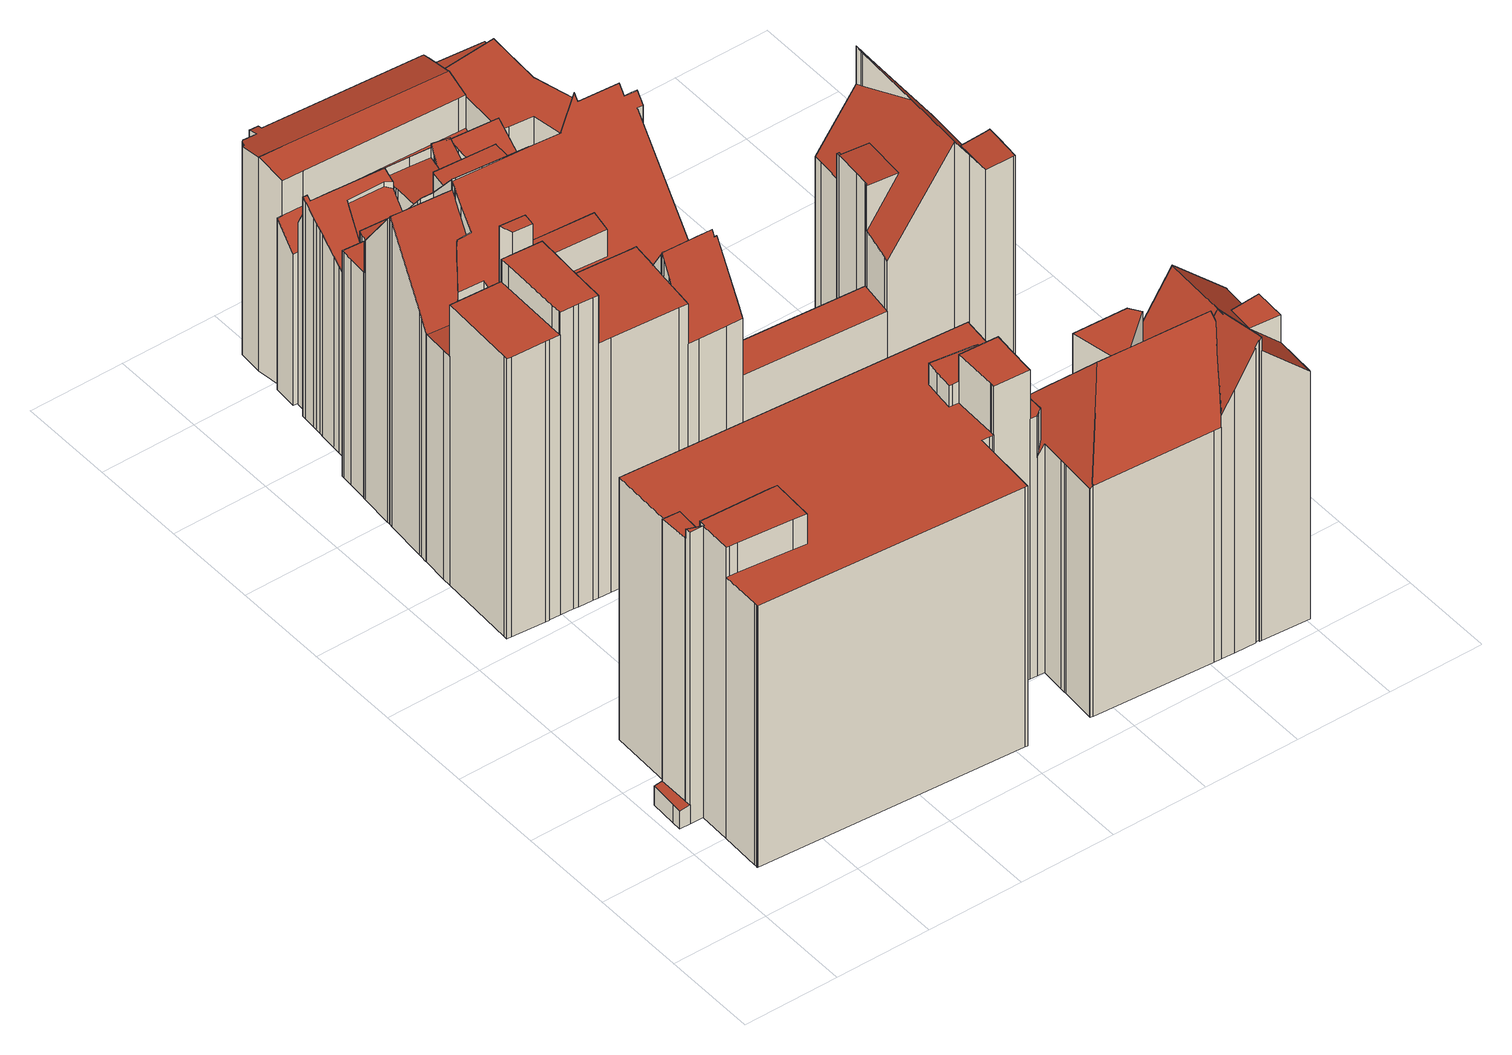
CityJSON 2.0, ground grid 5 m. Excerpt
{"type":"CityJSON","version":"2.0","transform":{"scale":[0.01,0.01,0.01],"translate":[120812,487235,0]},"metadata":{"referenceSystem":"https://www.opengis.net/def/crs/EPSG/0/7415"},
"CityObjects":{
"building1":{"type":"Building","attributes":{"dak_type":"slanted","data_area":231.53,"data_coverage":0.919,"geconstateerd":false,"gid":16989393,"h_dak_50p":16,"h_dak_70p":16.1,"h_dak_max":18.84,"h_dak_min":1.95,"h_maaiveld":0.973,"kas_warenhuis":false,"lod11_replace":false,"ondergronds_type":"above ground","oorspronkelijkbouwjaar":1005,"pw_actueel":"yes","pw_bron":"ahn3","reconstructie_methode":"tudelft3d-geoflow","reconstruction_skipped":false,"rmse_lod12":2.25,"rmse_lod13":1.85,"rmse_lod22":0.632,"rn":1,"status":"Pand in gebruik","t_run":442.05,"val3dity_codes_lod12":"[]","val3dity_codes_lod13":"[]","val3dity_codes_lod22":"[]"},"children":["building1-1"]},
"building1-1":{"type":"BuildingPart","parents":["building1"],"geometry":[{"type":"Solid","lod":"2.2","boundaries":[[[[0,1,2,3,4,5,6,7,8,9,10,11,12,13,14,15,16,17,18,19,20,21,22,23,24,25,26,27,28,29,30,31,32,33,34,35,36,37,38,39,40,41,42,43,44,45,46,47,48,49,50,51,52,53,54,55,56,57,58]],[[59,11,10,60]],[[61,21,20,62]],[[63,64,65,66]],[[66,65,8,7,67,68]],[[69,9,8,65]],[[70,71,72]],[[73,0,58,74]],[[75,4,3,76]],[[77,54,53,78]],[[74,58,57,79]],[[79,57,56,80]],[[81,82,83]],[[80,56,55,84]],[[85,86,87,88]],[[89,17,16,90]],[[78,53,52,91]],[[92,30,29,93]],[[94,26,25,95]],[[96,24,23,97]],[[95,25,24,96]],[[98,14,13,99]],[[100,101,102,103]],[[104,31,30,92,105]],[[106,42,41,107]],[[97,23,22,108]],[[105,92,109,110]],[[111,112,62,113]],[[114,47,46,115,116]],[[117,118,119,120]],[[121,122,123,124]],[[125,49,48,126]],[[127,50,49,125]],[[128,129,130,131]],[[132,133,134,135]],[[136,137,138,139]],[[140,51,50,127]],[[91,52,51,140]],[[141,142,143,144]],[[144,143,101,100]],[[145,146,147]],[[148,38,37,149]],[[150,151,129,128]],[[149,37,36,152]],[[120,119,151,150]],[[153,43,42,106]],[[154,45,44,155]],[[88,87,15,14,98]],[[156,157,158,159]],[[113,62,20,19,160,161]],[[162,163,164,165]],[[166,167,168,169]],[[160,19,18,170,171]],[[172,40,39,173]],[[173,39,38,148,174]],[[174,148,83]],[[82,81,175]],[[176,177,178,179]],[[180,181,182]],[[183,184,182]],[[161,160,185]],[[181,180,185]],[[186,187,147]],[[107,41,40,172]],[[188,189,152,190]],[[135,134,191,192]],[[60,10,9,69]],[[193,194,64,63]],[[195,196,194,193,197]],[[171,170,198,167,166]],[[170,18,17,89]],[[199,28,27,200]],[[201,103,102,202,203]],[[204,126,48,47,114,205]],[[206,207,208,209,210]],[[211,212,137,136]],[[209,208,213,214]],[[131,130,215,216,217]],[[167,198,86,85]],[[218,219,220,221]],[[214,213,212,211]],[[221,220,222,223]],[[205,114,224,225]],[[116,115,118,117]],[[133,1,0,73]],[[226,32,31,104]],[[93,29,28,199]],[[139,138,227,228]],[[229,230,142,141]],[[165,164,230,229]],[[228,227,163,162]],[[231,232,233,234,235]],[[235,234,157,156]],[[223,222,232,231]],[[236,237,126,204]],[[203,202,237,236]],[[210,209,103,201]],[[238,239,196,195]],[[197,193,240,241]],[[225,224,207,206]],[[187,186,189,188]],[[216,215,242]],[[217,216,219,218]],[[155,44,43,153]],[[200,243,244]],[[245,246,239,238]],[[99,13,12,247]],[[159,158,248,249]],[[90,16,15,87]],[[243,200,27,26,94,250]],[[250,94,251]],[[252,253,233,232]],[[169,168,253,252]],[[179,178,254,255]],[[256,257,112,111]],[[184,183,257,256]],[[108,22,21,61]],[[68,67,258,259]],[[260,5,4,75]],[[67,7,6,261]],[[261,6,5,260]],[[262,263,264,76,265]],[[265,76,3,2,266]],[[259,258,264,263]],[[266,2,1,133,132]],[[192,191,122,121]],[[267,268,269,270,271]],[[270,269,71,70]],[[146,145,268,267]],[[255,254,272]],[[272,273,274]],[[274,273,275]],[[124,123,246,245]],[[241,240,263,262]],[[115,46,45,154]],[[84,55,54,77]],[[276,35,34,277]],[[271,270,278]],[[277,34,33,279]],[[190,152,36,35,276]],[[279,33,32,226]],[[110,109,177,176]],[[249,248,247,280]],[[280,247,12,11,59]],[[88,98,99,247,248,158,157,234,233,253,168,167,85]],[[281,251,94,95,96,97,108,282,283,275,273,272,254,178,177,109,92,93,199,200,244]],[[103,209,214,211,136,139,228,162,165,229,141,144,100]],[[203,236,204,205,225,206,210,201]],[[189,186,147,146,267,271,284,285,286,287,288,289,175,81,83,148,149,152]],[[90,87,86,198,170,89]],[[251,281,244,243,250]],[[257,183,182,181,185,160,171,166,169,252,232,222,220,219,216,242,290,291,292,293,294,287,286,285,284,271,278]],[[184,256,111,113,161,185,180,182]],[[62,112,257,278,270,70,72,272,274,275,283,282,108,61]],[[68,259,263,240,193,63,66]],[[261,260,75,76,264,258,67]],[[192,121,124,245,238,195,197,241,262,265,266,132,135]],[[289,288,287,294,293,292,291,290,242,215,130,129,151,119,118,115,154,155,153,106,107,172,173,174,83,82,175]],[[110,176,179,255,272,72,71,269,268,145,147,187,188,190,276,277,279,226,104,105]],[[280,59,60,69,65,64,194,196,239,246,123,122,191,134,133,73,74,79,80,84,77,78,91,140,127,125,126,237,202,102,101,143,142,230,164,163,227,138,137,212,213,208,207,224,114,116,117,120,150,128,131,217,218,221,223,231,235,156,159,249]]]],"semantics":{"surfaces":[{"type":"GroundSurface"},{"type":"WallSurface","on_footprint_edge":true},{"type":"WallSurface","on_footprint_edge":false},{"type":"RoofSurface"}],"values":[[0,1,1,2,1,1,2,1,1,1,1,1,2,1,2,1,1,1,1,1,1,1,2,1,1,1,2,2,1,2,2,1,1,2,2,2,1,1,2,2,2,1,2,1,2,1,1,1,2,1,2,2,1,1,1,2,2,2,2,2,2,2,2,1,2,2,1,2,2,2,1,1,2,1,2,2,2,2,2,2,2,2,2,2,1,1,1,2,2,2,2,2,2,2,2,2,2,2,2,2,2,2,2,1,2,2,1,2,1,1,2,2,2,2,2,2,1,2,1,1,1,2,1,2,1,2,2,2,2,2,2,2,2,2,1,1,1,2,1,1,1,2,2,1,3,3,3,3,3,3,3,3,3,3,3,3,3,3,3,3]]}}]},
"building2":{"type":"Building","attributes":{"dak_type":"slanted","data_area":81.23,"data_coverage":0.858,"geconstateerd":false,"gid":16989520,"h_dak_50p":15.66,"h_dak_70p":16.8,"h_dak_max":18.92,"h_dak_min":3.19,"h_maaiveld":0.32,"kas_warenhuis":false,"lod11_replace":false,"ondergronds_type":"above ground","oorspronkelijkbouwjaar":1968,"pw_actueel":"yes","pw_bron":"ahn3","reconstructie_methode":"tudelft3d-geoflow","reconstruction_skipped":false,"rmse_lod12":2.31,"rmse_lod13":1.43,"rmse_lod22":0.191,"rn":1,"status":"Pand in gebruik","t_run":217.01,"val3dity_codes_lod12":"[]","val3dity_codes_lod13":"[]","val3dity_codes_lod22":"[]"},"children":["building2-1"]},
"building2-1":{"type":"BuildingPart","parents":["building2"],"geometry":[{"type":"Solid","lod":"2.2","boundaries":[[[[295,296,297,298,299,300,301,302,303,304,305,306,307,308,309,310,311,312,313,314,315,316,317,318,319,320,321,322,323,324,325,326,327,328,329,330,331,332,333,334,335,336,337,338,339,340,341]],[[342,310,309,343]],[[343,309,308,344]],[[344,308,307,345]],[[346,347,348,349,350]],[[345,307,306,351,352]],[[353,305,304,354]],[[354,304,303,355]],[[356,298,297,357]],[[358,332,331,359]],[[360,361,362,363]],[[364,312,311,365]],[[365,311,310,342]],[[366,367,368,369]],[[370,327,326,371]],[[372,330,329,373]],[[374,316,315,361,360]],[[375,328,327,370]],[[376,377,378]],[[369,368,379,380]],[[381,382,383,384]],[[385,386,314,313,387]],[[388,389,386,385]],[[387,313,312,364]],[[390,333,332,358]],[[361,315,314,386]],[[377,376,391]],[[392,340,339,393]],[[380,379,394,395]],[[395,394,337,336,396]],[[397,335,334,398]],[[396,336,335,397]],[[398,334,333,390]],[[399,341,340,392]],[[359,331,330,372]],[[373,329,328,375]],[[352,351,400,401]],[[402,403,404,405,406]],[[407,408,348,347]],[[409,410,411,412]],[[413,414,415,416]],[[417,418,419,420]],[[406,405,421,422]],[[423,424,410,409]],[[425,426,414,413]],[[427,428,426,425]],[[429,317,316,374]],[[430,431,432]],[[433,434,432]],[[435,436,437,438]],[[384,383,439]],[[422,421,382,381]],[[355,303,302,440]],[[412,411,441,442]],[[442,441,408,407]],[[443,323,322,444]],[[445,324,323,443]],[[416,415,446,447]],[[447,446,424,423]],[[351,306,305,353]],[[448,449,450,451]],[[452,453,454,455]],[[350,349,453,452,456]],[[444,322,321,457]],[[458,459,460,347,346]],[[461,462,434,433]],[[463,464,465]],[[462,461,465]],[[456,452,459,458]],[[466,467,460,459]],[[468,295,341,399]],[[469,470,449,448]],[[470,296,295,468]],[[471,472,473]],[[474,475,472,471]],[[476,356,475,474]],[[477,299,298,356,476]],[[478,301,300,479]],[[479,300,299,477]],[[440,302,301,478]],[[480,319,318,481]],[[401,400,482]],[[357,297,296,470,469]],[[464,463,467,466]],[[483,484,454]],[[457,321,320,484,483]],[[455,454,436,435]],[[484,320,319,480]],[[481,318,317,429]],[[438,437,431,430]],[[363,362,389,388]],[[393,339,338,485]],[[485,338,337,394]],[[418,486,487,488]],[[451,450,486,418,417]],[[488,487,367,366]],[[420,419,403,402]],[[405,404,428,427]],[[489,325,324,445]],[[371,326,325,489]],[[359,372,373,375,490,411,410,424,446,415,414,426,428,404,391,376,378,491,390,358]],[[355,440,478,479,477,476,474,471,473,492,493]],[[444,457,483,454,453,349,348,408,441,411,490,375,370,371,489,445,443]],[[456,458,346,350]],[[473,472,475,356,357,469,448,451,417,420,402,406,422,381,384,439,482,400,351,353,354,355,493,492]],[[467,463,465,461,433,432,431,437,436,454,484,480,481,429,374,360,363,388,385,387,364,365,342,343,344,345,352,401,482,439,383,382,421,405,427,425,413,416,447,423,409,412,442,407,347,460]],[[452,455,435,438,430,432,434,462,465,464,466,459]],[[389,362,361,386]],[[393,485,394,379,368,367,487,486,450,449,470,468,399,392]],[[404,403,419,418,488,366,369,380,395,396,397,398,390,491,378,377,391]]]],"semantics":{"surfaces":[{"type":"GroundSurface"},{"type":"WallSurface","on_footprint_edge":true},{"type":"WallSurface","on_footprint_edge":false},{"type":"RoofSurface"}],"values":[[0,1,1,1,2,1,1,1,1,1,2,1,1,2,1,1,1,1,2,2,2,1,2,1,1,1,2,1,2,1,1,1,1,1,1,1,2,2,2,2,2,2,2,2,2,2,1,2,2,2,2,2,1,2,2,1,1,2,2,1,2,2,2,1,2,2,2,2,2,2,1,2,1,2,2,2,1,1,1,1,1,2,1,2,2,1,2,1,1,2,2,1,1,2,2,2,2,2,1,1,3,3,3,3,3,3,3,3,3,3]]}}]},
"building3":{"type":"Building","attributes":{"dak_type":"slanted","data_area":28.34,"data_coverage":0.687,"geconstateerd":false,"gid":16989522,"h_dak_50p":13.18,"h_dak_70p":13.44,"h_dak_max":15.54,"h_dak_min":2.48,"h_maaiveld":1.48,"kas_warenhuis":false,"lod11_replace":false,"ondergronds_type":"above ground","oorspronkelijkbouwjaar":1735,"pw_actueel":"yes","pw_bron":"ahn3","reconstructie_methode":"tudelft3d-geoflow","reconstruction_skipped":false,"rmse_lod12":2.41,"rmse_lod13":0.951,"rmse_lod22":0.433,"rn":1,"status":"Pand in gebruik","t_run":122.88,"val3dity_codes_lod12":"[]","val3dity_codes_lod13":"[]","val3dity_codes_lod22":"[]"},"children":["building3-1"]},
"building3-1":{"type":"BuildingPart","parents":["building3"],"geometry":[{"type":"Solid","lod":"2.2","boundaries":[[[[494,495,496,497,498,499,500,501,502,503,504,505,506,507,508,509,510,511,512,513,514,515,516,517,518,519,520,521,522,523,524,525,526,527,528,529,530,531,532]],[[533,524,523,534]],[[535,536,537,538]],[[539,512,511,540]],[[541,502,501,542]],[[543,505,504,544]],[[545,498,497,546,547]],[[548,531,530,549]],[[550,506,505,543]],[[551,507,506,550]],[[552,553,554,555]],[[556,557,558,559]],[[560,561,562,563]],[[564,518,517,565]],[[566,520,519,567]],[[568,494,532,569]],[[570,500,499,571]],[[572,563,562,571,573]],[[569,532,531,548]],[[574,515,514,575]],[[576,577,575,578]],[[579,580,581,582,583]],[[584,585,553,552]],[[534,523,522,586]],[[587,588,580,579]],[[589,590,591]],[[592,593,594,595]],[[590,589,526,525,596]],[[596,525,524,533]],[[565,517,516,597]],[[597,516,515,574]],[[567,519,518,564]],[[555,554,593,592]],[[598,521,520,566]],[[586,522,521,598]],[[599,527,526,589]],[[600,528,527,599]],[[601,508,507,551]],[[602,513,512,539]],[[544,504,503,603]],[[542,501,500,570]],[[578,575,514,513,602]],[[583,582,577,576]],[[582,581,585,584]],[[604,605,606,607,608]],[[609,610,611,612,613]],[[559,558,614,615]],[[616,617,618,619]],[[620,510,509,621]],[[621,509,508,601,622]],[[622,601,536,535]],[[603,503,502,541]],[[623,624,625,626]],[[627,628,629,630]],[[538,537,628,627]],[[631,620,632,633]],[[634,635,636,637]],[[638,639,640]],[[641,495,494,568]],[[540,511,510,620,631]],[[617,616,640]],[[615,614,642]],[[643,644,642]],[[645,646,644,643]],[[639,638,647,648]],[[648,647,649,646,645]],[[650,651,649,647]],[[612,611,651,650]],[[613,612,652]],[[595,594,605,604]],[[653,529,528,600]],[[626,625,588,587]],[[608,607,610,609]],[[607,606,624,623]],[[654,655,557,556]],[[633,632,655,654]],[[656,496,495,641]],[[657,658,561,560]],[[619,618,635,634]],[[637,636,659,658,657]],[[630,629,659,636]],[[573,571,499,498,545]],[[546,497,496,656]],[[547,546,563,572]],[[549,530,529,653]],[[652,612,650,647,638,660,568,569,548,549,653,600,599,589,591,661,662,663]],[[595,604,608,609,613,652,663,662,661,591,590,596,533,534,586,598,566,567,564,565,597,574,575,577,582,584,552,555,592]],[[624,606,605,594,593,554,553,585,581,580,588,625]],[[615,642,644,646,649,651,611,610,607,623,626,587,579,583,576,578,602,539,540,631,633,654,556,559]],[[636,635,618,617,640,639,648,645,643,642,614,558,557,655,632,620,621,622,535,538,627,630]],[[562,561,658,659,629,628,537,536,601,551,550,543,544,603,541,542,570,571]],[[563,546,656,641,568,660,638,640,616,619,634,637,657,560]],[[547,572,573,545]]]],"semantics":{"surfaces":[{"type":"GroundSurface"},{"type":"WallSurface","on_footprint_edge":true},{"type":"WallSurface","on_footprint_edge":false},{"type":"RoofSurface"}],"values":[[0,1,2,1,1,1,1,1,1,1,2,2,2,1,1,1,1,2,1,1,2,2,2,1,2,2,2,1,1,1,1,1,2,1,1,1,1,1,1,1,1,1,2,2,2,2,2,2,1,1,2,1,2,2,2,2,2,2,1,1,2,2,2,2,2,2,2,2,2,2,1,2,2,2,2,2,1,2,2,2,2,1,1,2,1,3,3,3,3,3,3,3,3]]}}]},
"building4":{"type":"Building","attributes":{"dak_type":"slanted","data_area":29.32,"data_coverage":0.653,"geconstateerd":false,"gid":16989401,"h_dak_50p":13.58,"h_dak_70p":13.73,"h_dak_max":14.09,"h_dak_min":10.75,"h_maaiveld":1.54,"kas_warenhuis":false,"lod11_replace":false,"ondergronds_type":"above ground","oorspronkelijkbouwjaar":1005,"pw_actueel":"yes","pw_bron":"ahn3","reconstructie_methode":"tudelft3d-geoflow","reconstruction_skipped":false,"rmse_lod12":1.28,"rmse_lod13":2.2,"rmse_lod22":0.268,"rn":1,"status":"Pand in gebruik","t_run":87.21,"val3dity_codes_lod12":"[]","val3dity_codes_lod13":"[]","val3dity_codes_lod22":"[]"},"children":["building4-1"]},
"building4-1":{"type":"BuildingPart","parents":["building4"],"geometry":[{"type":"Solid","lod":"2.2","boundaries":[[[[664,665,666,667,668,669,670,671,672,673,674,675,676,677,678,679,680,681,682,683,684,685]],[[686,668,667,687]],[[687,667,666,688]],[[689,664,685,690]],[[691,684,683,692]],[[693,694,695]],[[694,693,680,679,696,697]],[[692,683,682,698]],[[698,682,681,699]],[[696,679,678,700]],[[700,678,677,701]],[[702,672,671,703]],[[704,669,668,686]],[[688,666,665,705]],[[699,681,680,693]],[[701,677,676,706]],[[706,676,675,707]],[[690,685,684,691]],[[703,671,670,708]],[[709,710,674,673,711]],[[712,713,710,709]],[[708,670,669,704]],[[714,715,713,712]],[[697,696,715,714]],[[707,675,674,710]],[[711,673,672,702]],[[705,665,664,689]],[[707,710,713,715,696,700,701,706]],[[702,716,695,694,697,714,712,709,711]],[[705,689,690,691,692,698,699,693,695,716,702,703,708,704,686,687,688]]]],"semantics":{"surfaces":[{"type":"GroundSurface"},{"type":"WallSurface","on_footprint_edge":true},{"type":"WallSurface","on_footprint_edge":false},{"type":"RoofSurface"}],"values":[[0,1,1,1,1,2,1,1,1,1,1,1,1,1,1,1,1,1,1,1,2,1,2,2,1,1,1,3,3,3]]}}]},
"building5":{"type":"Building","attributes":{"dak_type":"slanted","data_area":90.15,"data_coverage":0.844,"geconstateerd":false,"gid":16989504,"h_dak_50p":15.09,"h_dak_70p":15.91,"h_dak_max":18.37,"h_dak_min":9.23,"h_maaiveld":0.315,"kas_warenhuis":false,"lod11_replace":false,"ondergronds_type":"above ground","oorspronkelijkbouwjaar":1740,"pw_actueel":"yes","pw_bron":"ahn3","reconstructie_methode":"tudelft3d-geoflow","reconstruction_skipped":false,"rmse_lod12":2.59,"rmse_lod13":1.24,"rmse_lod22":0.351,"rn":1,"status":"Pand in gebruik","t_run":253.45,"val3dity_codes_lod12":"[]","val3dity_codes_lod13":"[]","val3dity_codes_lod22":"[]"},"children":["building5-1"]},
"building5-1":{"type":"BuildingPart","parents":["building5"],"geometry":[{"type":"Solid","lod":"2.2","boundaries":[[[[717,718,719,720,721,722,723,326,724,725,726,727,728,729,730,731,732,733,734,735,736,737,738,739,740,741,742,743,744,745,746,747,748,749,750,751,752,753,754,755,756,757,758,759,760,761,762,763,764,765,766,767,768,769,770,771,772,773,774,775]],[[776,745,744,777]],[[778,735,734,779]],[[780,723,722,781]],[[782,762,761,783]],[[784,785,786,787]],[[788,789,779,790]],[[791,792,793,794]],[[795,796,797]],[[798,753,752,799,800]],[[801,764,763,802]],[[790,779,734,733,803]],[[804,805,806,807]],[[808,809,810,811]],[[812,736,735,778]],[[799,752,751,813]],[[809,757,756,814]],[[814,756,755,815]],[[803,733,732,816]],[[789,788,817]],[[818,747,746,819]],[[787,786,820]],[[821,760,759,822]],[[822,759,758,823]],[[811,810,824]],[[825,754,753,798]],[[815,755,754,825]],[[826,750,749,827]],[[800,799,805,804]],[[781,722,721,828]],[[829,830,831,832]],[[830,772,771,833]],[[832,831,834,835]],[[836,774,773,837]],[[838,839,840,796,795]],[[839,742,741,841]],[[842,718,717,843]],[[807,806,844]],[[845,729,728,846]],[[847,326,723,780]],[[837,773,772,830,829]],[[816,732,731,848]],[[849,768,767,850]],[[777,744,743,851]],[[850,767,766,852,853]],[[854,739,738,855]],[[852,766,765,856]],[[857,858,843,859]],[[859,843,717,775,860]],[[861,856,765,764,801]],[[862,863,864]],[[851,743,742,839,838]],[[827,749,748,865]],[[863,862,865,866]],[[819,746,745,776]],[[866,865,748,747,818]],[[813,751,750,826]],[[802,763,762,782]],[[823,758,757,809,808]],[[783,761,760,821]],[[785,769,768,849]],[[860,775,774,836]],[[835,834,792,791]],[[867,868,869,870]],[[870,869,871,872]],[[873,740,739,854]],[[874,841,741,740,873]],[[875,724,326,847]],[[876,877,878,879]],[[880,725,724,875]],[[879,878,881,882]],[[883,884,885,886]],[[887,888,884,883]],[[889,846,728,727,890]],[[891,730,729,845]],[[848,731,730,891]],[[890,727,726,877,876]],[[833,771,770,892]],[[892,770,769,785,784]],[[872,871,893,894]],[[894,893,820]],[[895,896,817]],[[853,852,897,898]],[[877,726,725,880]],[[899,737,736,812]],[[855,738,737,899]],[[896,895,900,901]],[[901,900,868,867]],[[886,885,846,889]],[[794,793,902,903]],[[904,720,719,905]],[[796,840,906,907]],[[905,719,718,842]],[[908,909,858,857]],[[882,881,909,908]],[[903,902,888,887]],[[907,906,856,861]],[[898,897,841,874]],[[828,721,720,904]],[[851,838,795,797,864,863,866,818,819,776,777]],[[782,910,911,824,810,809,814,815,825,798,800,804,807,844,912,913,801,802]],[[821,822,823,808,811,824,911,910,782,783]],[[856,906,840,839,841,897,852]],[[877,880,875,847,780,781,828,904,905,842,843,858,909,881,878]],[[914,915,916,867,870,872,894,820,786,785,849,850,853,898,874,873,854,855,917,918]],[[916,915,914,918,917,855,899,812,778,779,789,817,896,901,867]],[[884,888,902,793,792,834,831,830,833,892,784,787,820,893,871,869,868,900,895,817,788,790,803,816,848,891,845,846,885]],[[794,903,887,883,886,889,890,876,879,882,908,857,859,860,836,837,829,832,835,791]],[[907,861,801,913,912,844,806,805,799,813,826,827,865,862,864,797,796]]]],"semantics":{"surfaces":[{"type":"GroundSurface"},{"type":"WallSurface","on_footprint_edge":true},{"type":"WallSurface","on_footprint_edge":false},{"type":"RoofSurface"}],"values":[[0,1,1,1,1,2,2,2,2,1,1,1,2,2,1,1,1,1,1,2,1,2,1,1,2,1,1,1,2,1,2,1,2,1,2,1,1,2,1,1,1,1,1,1,1,1,1,2,1,1,2,1,1,2,1,1,1,1,1,1,1,1,2,2,2,1,1,1,2,1,2,2,2,1,1,1,1,1,1,2,2,2,2,1,1,1,2,2,2,2,1,2,1,2,2,2,2,2,1,3,3,3,3,3,3,3,3,3,3]]}}]},
"building6":{"type":"Building","attributes":{"dak_type":"slanted","data_area":38.26,"data_coverage":0.755,"geconstateerd":false,"gid":16989517,"h_dak_50p":12.94,"h_dak_70p":13.34,"h_dak_max":13.59,"h_dak_min":4.16,"h_maaiveld":0.327,"kas_warenhuis":false,"lod11_replace":false,"ondergronds_type":"above ground","oorspronkelijkbouwjaar":1005,"pw_actueel":"yes","pw_bron":"ahn3","reconstructie_methode":"tudelft3d-geoflow","reconstruction_skipped":false,"rmse_lod12":3.95,"rmse_lod13":1.75,"rmse_lod22":0.182,"rn":1,"status":"Pand in gebruik","t_run":107.81,"val3dity_codes_lod12":"[]","val3dity_codes_lod13":"[]","val3dity_codes_lod22":"[]"},"children":["building6-1"]},
"building6-1":{"type":"BuildingPart","parents":["building6"],"geometry":[{"type":"Solid","lod":"2.2","boundaries":[[[[919,920,921,922,923,924,925,926,927,928,929,930,931,932,933,934,935,936,937,938,939,940,941,942,943,944,945,946]],[[947,922,921,948]],[[949,940,939,950]],[[951,946,945,952]],[[952,945,944,953]],[[954,943,942,955]],[[956,936,935,957]],[[958,937,936,956]],[[950,939,938,959]],[[957,935,934,960]],[[961,962,948,963]],[[964,965,966,967,968]],[[967,966,969,970]],[[971,972,973,974]],[[970,969,924,923,975]],[[975,923,922,947]],[[976,977,978]],[[965,964,978]],[[979,925,924,969]],[[980,931,930,981]],[[982,983,984,985]],[[986,987,988]],[[989,919,946,951]],[[990,991,992,993]],[[994,995,996,997,998]],[[999,1000,987,986]],[[985,984,1001,1002]],[[955,942,941,1003]],[[1004,1005,991,990]],[[993,992,996,995]],[[998,997,1006,1007]],[[1008,994,1007,1009]],[[1010,1011,995,994,1008]],[[1012,1013,932,931,980]],[[1014,933,932,1013]],[[963,948,921,920,983,982]],[[1002,1001,1015,1016]],[[1016,1015,1011,1010]],[[968,967,962,961]],[[953,944,943,954]],[[1003,941,940,949]],[[959,938,937,958]],[[960,934,933,1014]],[[1009,1007,1006,1017,972,971]],[[1018,1019,1013,1012]],[[1020,927,926,1021]],[[974,973,1022,1023]],[[1023,1022,1000,999]],[[972,1017,1019,1018]],[[977,976,1024,1025]],[[1021,926,925,979]],[[1025,1024,928,927,1020]],[[1026,989,1005,1004]],[[981,930,929,1027]],[[1027,929,928,1024]],[[983,920,919,989,1026]],[[975,947,948,962,967,970]],[[1007,994,998]],[[995,1011,1015,1001,984,983,1026,1004,990,993]],[[963,982,985,1002,1016,1010,1008,1009,971,974,1023,999,986,988,1028,1029,968,961]],[[991,1005,989,951,952,953,954,955,1003,949,950,959,958,956,957,960,1014,1013,1019,1017,1006,997,996,992]],[[1024,976,978,964,968,1029,1028,988,987,1000,1022,973,972,1018,1012,980,981,1027]],[[1025,1020,1021,979,969,966,965,978,977]]]],"semantics":{"surfaces":[{"type":"GroundSurface"},{"type":"WallSurface","on_footprint_edge":true},{"type":"WallSurface","on_footprint_edge":false},{"type":"RoofSurface"}],"values":[[0,1,1,1,1,1,1,1,1,1,2,2,2,2,1,1,2,2,1,1,2,2,1,2,2,2,2,1,2,2,2,2,2,1,1,1,2,2,2,1,1,1,1,2,2,1,2,2,2,2,1,1,2,1,1,1,3,3,3,3,3,3,3]]}}]}
},
"vertices":[
[122,232,97],[129,440,97],[135,607,97],[65,610,97],[10,611,97],[12,659,97],[17,801,97],[60,799,97],[142,796,97],[157,1221,97],[157,1225,97],[180,1224,97],[1958,1106,97],[2035,1101,97],[2050,1100,97],[2053,1100,97],[2223,1089,97],[2206,826,97],[2199,718,97],[2224,717,97],[2504,698,97],[2608,691,97],[2738,683,97],[2769,681,97],[3015,664,97],[3014,646,97],[2999,413,97],[2988,245,97],[2975,31,97],[2974,23,97],[2725,40,97],[2715,40,97],[2714,47,97],[2695,48,97],[2695,42,97],[2584,49,97],[2516,53,97],[2476,56,97],[1855,97,97],[1851,97,97],[1840,98,97],[1841,106,97],[1853,284,97],[1853,294,97],[1855,325,97],[1863,447,97],[1825,450,97],[1787,452,97],[1601,465,97],[1594,465,97],[1580,466,97],[1539,469,97],[1537,435,97],[1517,138,97],[1516,119,97],[1501,120,97],[122,211,97],[120,212,97],[121,221,97],[180,1224,1605],[157,1225,1605],[2608,691,1586],[2504,698,1416],[153,796,1715],[153,796,1602],[142,796,1602],[142,796,1715],[60,799,213],[60,799,1718],[157,1221,1605],[2717,357,1757],[2717,357,1756],[2726,356,1770],[122,232,1599],[121,221,1599],[10,611,196],[65,610,205],[1516,119,1592],[1517,138,1592],[120,212,1599],[122,211,1599],[1856,105,1432],[1856,105,1431],[1855,103,1430],[1501,120,1592],[2055,1075,724],[2055,1075,714],[2053,1100,720],[2053,1100,725],[2206,826,385],[2223,1089,374],[1537,435,1594],[2725,40,1764],[2974,23,1521],[2999,413,1523],[3014,646,1524],[3015,664,1524],[2769,681,1765],[2050,1100,726],[2035,1101,728],[1576,722,1717],[1576,722,1596],[1608,720,1596],[1608,720,1717],[2715,40,1826],[2725,40,1843],[1853,284,1410],[1841,106,1408],[2738,683,1795],[2725,46,1764],[2725,46,1842],[2510,690,1665],[2510,690,1425],[2504,698,1665],[1787,452,1593],[1825,450,1354],[1825,450,1593],[1843,463,1593],[1843,463,1379],[1866,480,1412],[1866,480,1593],[467,406,1771],[467,406,1599],[536,399,1598],[536,399,1771],[1594,465,1594],[1601,465,1594],[1580,466,1594],[1871,652,1594],[1871,652,1405],[1897,670,1442],[1897,670,1594],[129,440,1770],[129,440,1600],[145,439,1600],[145,439,1770],[1821,808,1716],[1821,808,1595],[1823,831,1595],[1823,831,1717],[1539,469,1594],[1569,821,1718],[1569,821,1596],[1558,723,1596],[1558,723,1717],[2696,325,1729],[2696,325,1747],[2657,266,1678],[1855,97,1423],[2476,56,1427],[1868,537,1593],[1868,537,1410],[2516,53,1427],[1853,294,1410],[1863,447,1411],[1855,325,1410],[1931,849,1595],[1931,849,737],[1938,916,738],[1938,916,1595],[2224,717,1416],[2224,717,1659],[1820,860,1717],[1820,860,1596],[1803,862,1596],[1803,862,1717],[2084,728,1415],[2084,728,712],[1992,736,726],[1992,736,1412],[2199,718,390],[2199,718,1416],[1840,98,1408],[1851,97,1423],[1855,97,1430],[2002,273,1633],[2726,81,1835],[2726,81,1766],[2729,273,1775],[2729,273,1796],[2262,493,1664],[2262,493,1665],[2350,487,1665],[2360,486,1665],[2360,486,1666],[2262,494,1664],[2611,197,1596],[2611,197,1618],[2524,66,1505],[2524,66,1442],[2516,53,1494],[185,435,1600],[185,435,1770],[142,641,1717],[142,641,1602],[188,638,1774],[188,638,1601],[142,641,1774],[2084,728,622],[2975,31,1521],[2988,245,1522],[1608,720,1873],[1602,492,1594],[1602,492,1874],[1601,465,1874],[1787,452,1875],[1801,603,1874],[1801,603,1594],[1811,707,1595],[1811,707,1715],[1811,707,1874],[1822,751,1716],[1822,751,1595],[1822,706,1594],[1822,706,1715],[1914,682,1466],[1914,682,1478],[1914,682,1594],[1915,692,1594],[1915,692,1467],[1916,700,1458],[1916,700,1594],[1920,742,1410],[1920,742,1594],[1789,470,1593],[1789,470,1875],[2714,47,1824],[1821,835,1595],[1821,835,1717],[1578,892,1719],[1578,892,1597],[1935,741,1594],[1935,741,1411],[1935,741,734],[1931,845,737],[1931,845,1595],[1601,481,1874],[1601,481,1594],[505,622,1775],[505,622,1600],[140,607,1718],[140,607,1774],[1920,686,1474],[2988,245,1681],[2829,262,1678],[545,619,1775],[545,619,1600],[1958,1106,739],[1955,1083,739],[1955,1083,1596],[2999,413,1678],[2841,405,1676],[1962,738,1412],[1962,738,730],[2731,351,1779],[2731,351,1780],[2544,638,1666],[2544,638,1481],[64,645,206],[64,645,1720],[12,659,199],[17,801,206],[64,638,1774],[64,638,1720],[64,638,206],[65,610,1773],[135,607,1773],[2696,333,1757],[2696,333,1726],[2694,358,1717],[2694,358,1719],[2694,358,1784],[2731,355,1779],[2731,360,1779],[2731,360,1780],[2732,378,1780],[2584,49,1608],[2695,42,1793],[2690,422,1714],[2695,48,1793],[1958,1106,1596],[2836,348,1676],[2737,670,1795],[2732,400,1781],[2495,372,1784],[2280,386,1783],[2243,389,1783],[2110,398,1783],[2088,373,1752],[2079,362,1739],[1938,658,1504],[1942,652,1510],[1985,587,1580],[1993,575,1593],[2022,531,1640],
[396,3344,32],[607,3330,32],[627,3328,32],[771,3319,32],[1078,3299,32],[1094,3298,32],[1093,3288,32],[1086,3178,32],[1085,3159,32],[1078,3061,32],[1291,3047,32],[1288,3000,32],[1287,2974,32],[1501,2960,32],[1499,2922,32],[1536,2919,32],[1566,2917,32],[1565,2898,32],[1565,2891,32],[1563,2872,32],[1536,2454,32],[1534,2428,32],[1502,2430,32],[1152,2453,32],[1105,2456,32],[758,2479,32],[740,2480,32],[689,2483,32],[605,2489,32],[553,2492,32],[269,2511,32],[235,2513,32],[238,2559,32],[249,2690,32],[249,2697,32],[252,2729,32],[254,2750,32],[271,2961,32],[272,2977,32],[273,2986,32],[273,2995,32],[287,3170,32],[288,3179,32],[289,3188,32],[296,3284,32],[301,3336,32],[302,3350,32],[1536,2919,1866],[1499,2922,1866],[1501,2960,1911],[1287,2974,1913],[569,2595,1858],[569,2595,1411],[569,2595,1334],[591,2530,1336],[591,2530,1855],[1288,3000,1726],[1288,3000,1944],[1291,3047,1666],[1078,3061,1672],[1085,3159,1548],[771,3319,1380],[627,3328,1383],[271,2961,1779],[254,2750,1436],[1536,2454,1311],[1536,2454,305],[1504,2456,325],[1504,2456,1312],[1565,2898,1843],[1566,2917,1865],[391,3156,1530],[391,3156,1326],[344,3167,1327],[344,3167,1520],[238,2559,1345],[235,2513,1347],[252,2729,1403],[249,2697,1350],[1534,2428,1280],[249,2690,1340],[339,2972,1802],[339,2972,1803],[337,2973,1802],[299,3177,1328],[299,3177,1510],[749,2948,1852],[749,2948,1844],[991,2933,1843],[991,2933,1844],[1563,2872,1811],[1563,2872,316],[1565,2891,1834],[1533,2874,1812],[1533,2874,335],[272,2977,1804],[559,2959,1797],[301,3336,1328],[296,3284,1328],[288,3179,1328],[288,3179,1508],[287,3170,1522],[273,2995,1777],[273,2986,1790],[302,3350,1328],[1155,2923,1839],[1155,2923,1843],[595,2962,1850],[595,2962,1788],[594,2957,1796],[594,2957,1844],[594,2957,1857],[564,2613,1432],[564,2613,1333],[443,2723,1555],[443,2723,1407],[412,2680,1335],[412,2680,1501],[588,2885,1757],[588,2885,1679],[581,2807,1554],[581,2807,1665],[549,3121,1655],[549,3121,1563],[608,3108,1576],[608,3108,1665],[610,2956,1844],[610,2956,1857],[500,2803,1655],[500,2803,1541],[591,2930,1811],[591,2930,1752],[593,2939,1822],[593,2939,1767],[1502,2430,1280],[1149,2679,1557],[1149,2679,1552],[863,2700,1557],[779,2706,1558],[779,2706,1557],[758,2582,1559],[758,2582,1409],[1125,2557,1405],[1125,2557,1560],[1008,2932,1843],[1086,3178,1547],[544,2672,1332],[544,2672,1501],[605,2489,1337],[689,2483,1335],[553,2492,1338],[505,2809,1551],[505,2809,1662],[603,3316,1401],[603,3316,1325],[558,3155,1324],[558,3155,1610],[694,2522,1561],[694,2522,1333],[747,2518,1332],[747,2518,1561],[694,2522,1853],[740,2480,1333],[702,2586,1855],[702,2586,1559],[702,2586,1410],[717,2711,1559],[717,2711,1557],[710,2654,1492],[710,2654,1558],[717,2709,1557],[729,2584,1559],[729,2584,1409],[396,3344,1327],[607,3330,1384],[607,3330,1325],[748,3198,1547],[748,3198,1535],[760,3187,1547],[769,3311,1545],[769,3311,1389],[771,3319,1545],[1078,3299,1545],[1093,3288,1545],[1094,3298,1545],[1105,2456,1284],[1152,2453,1283],[1152,2921,1841],[758,2479,1333],[758,2479,1286],[289,3188,1328],[549,3121,1324],[538,3123,1324],[538,3123,1561],[269,2511,1346],[258,2690,1339],[303,2975,1803],[1064,3161,1548],[1079,3159,1548],
[1305,3549,148],[1304,3536,148],[1290,3332,148],[1289,3309,148],[1287,3285,148],[1268,3286,148],[1263,3286,148],[1262,3272,148],[1260,3238,148],[1248,3055,148],[1247,3050,148],[1159,3056,148],[1087,3061,148],[1078,3061,148],[1080,3083,148],[1094,3298,148],[983,3305,148],[912,3310,148],[781,3318,148],[726,3322,148],[427,3342,148],[420,3342,148],[323,3349,148],[302,3350,148],[303,3373,148],[307,3415,148],[313,3501,148],[315,3521,148],[317,3551,148],[319,3576,148],[323,3634,148],[325,3657,148],[348,3655,148],[354,3727,148],[1083,3679,148],[1087,3679,148],[1312,3664,148],[1308,3601,148],[1306,3577,148],[323,3634,1392],[319,3576,1354],[1090,3081,666],[1090,3081,258],[1125,3291,252],[1125,3291,985],[781,3318,1321],[912,3310,1321],[1260,3238,245],[1262,3272,244],[1159,3056,255],[1247,3050,250],[1287,3285,1320],[1289,3309,1244],[1289,3309,1322],[1308,3601,1295],[1312,3664,1165],[1087,3061,259],[1078,3061,259],[477,3514,1324],[477,3514,1268],[480,3522,1278],[480,3522,1329],[938,3453,1332],[938,3453,1231],[943,3482,1275],[943,3482,1334],[1256,3322,1251],[1256,3322,244],[1281,3312,242],[1281,3312,1246],[303,3373,1221],[302,3350,1206],[313,3501,1305],[307,3415,1248],[1305,3549,1402],[1306,3577,1344],[1263,3286,244],[1268,3286,244],[1281,3312,1322],[1268,3286,1320],[420,3342,1208],[427,3342,1208],[431,3376,1324],[431,3376,1231],[427,3342,1322],[726,3387,1326],[726,3387,1116],[441,3406,1121],[441,3406,1251],[441,3406,1327],[446,3420,1261],[446,3420,1140],[317,3551,1337],[725,3506,1335],[725,3506,1275],[348,3655,1345],[348,3655,1407],[346,3632,1392],[483,3532,1336],[483,3532,1293],[495,3566,1339],[495,3566,1359],[325,3657,1407],[323,3349,1206],[315,3521,1318],[354,3727,1196],[1083,3679,1172],[1080,3083,259],[726,3322,1321],[1248,3055,250],[688,3556,1365],[688,3556,1339],[725,3540,1321],[725,3540,1338],[725,3540,1358],[725,3554,1366],[725,3554,1339],[725,3600,1342],[725,3600,1395],[725,3600,1396],[946,3498,1300],[946,3498,1335],[1069,3523,1369],[1069,3523,1338],[1102,3386,1129],[1102,3386,1282],[983,3305,1006],[1094,3298,995],[1080,3083,669],[726,3533,1337],[726,3533,1311],[725,3522,1297],[725,3522,1336],[1115,3333,1048],[1115,3333,252],[1130,3323,251],[1130,3323,1033],[983,3305,1321],[952,3372,1108],[952,3372,1326],[1108,3362,1266],[1108,3362,1092],[1136,3360,1090],[1136,3360,1267],[1058,3571,1399],[1058,3571,1410],[1061,3558,1392],[1304,3536,1393],[951,3523,1337],[954,3541,1365],[954,3541,1338],[956,3550,1379],[956,3550,1339],[961,3579,1398],[961,3579,1423],[961,3579,1341],[853,3588,1397],[853,3588,1342],[720,3600,1396],[1087,3679,1172],[932,3417,1329],[932,3417,1177],[1290,3332,1259],[1170,3357,1268],[1170,3357,248],[1136,3360,250],[1134,3564,1400],[463,3622,1394],[512,3618,1394],[710,3601,1396],
[463,4157,154],[461,4206,154],[508,4203,154],[507,4180,154],[1335,4123,154],[1342,4122,154],[1340,4089,154],[1330,3941,154],[1330,3928,154],[1322,3820,154],[1321,3799,154],[1312,3664,154],[379,3725,154],[330,3729,154],[339,3853,154],[365,3852,154],[348,3995,154],[357,4123,154],[367,4122,154],[370,4133,154],[380,4152,154],[390,4162,154],[1335,4123,1340],[507,4180,1336],[508,4203,1330],[463,4157,1342],[390,4162,1342],[380,4152,1344],[370,4133,1350],[348,3995,1384],[348,3995,1385],[469,3987,1385],[365,3852,1141],[365,3852,1339],[367,4122,1352],[357,4123,1352],[339,3853,1141],[330,3729,1024],[1330,3928,1389],[1330,3941,1386],[1342,4122,1340],[461,4206,1330],[379,3725,1025],[1312,3664,1034],[1340,4089,1348],[1321,3799,1347],[1321,3799,1159],[1322,3820,1354],[1282,3801,1347],[1282,3801,1158],[475,3846,1340],[475,3846,1143],[1326,3928,1389],
[492,2070,32],[436,2074,32],[435,2072,32],[416,2075,32],[238,2087,32],[217,2088,32],[218,2108,32],[280,2510,32],[423,2501,32],[501,2496,32],[575,2491,32],[714,2482,32],[751,2479,32],[764,2478,32],[785,2477,32],[1014,2462,32],[1145,2453,32],[1199,2449,32],[1447,2433,32],[1446,2425,32],[1441,2346,32],[1433,2221,32],[1433,2215,32],[1432,2204,32],[1445,2203,32],[2212,2153,32],[2219,2152,32],[2220,2169,32],[2224,2229,32],[2233,2368,32],[2234,2381,32],[2247,2380,32],[2267,2379,32],[2278,2547,32],[2281,2592,32],[2491,2578,32],[2564,2573,32],[2866,2553,32],[2882,2552,32],[2881,2530,32],[2853,2108,32],[2849,2039,32],[2841,1917,32],[2840,1915,32],[2831,1915,32],[2688,1925,32],[2602,1930,32],[2527,1935,32],[2181,1958,32],[1434,2008,32],[1349,2013,32],[1209,2023,32],[1153,2026,32],[1103,2030,32],[752,2053,32],[690,2057,32],[659,2059,32],[587,2064,32],[560,2066,32],[2224,2229,1510],[2220,2169,1508],[1447,2433,1267],[1199,2449,1262],[218,2108,1642],[217,2088,1642],[2688,1925,1493],[2831,1915,1498],[1153,2026,1491],[1153,2026,1262],[1156,2053,1308],[1156,2053,1491],[1197,2430,1496],[1197,2430,1295],[1199,2449,1496],[693,2112,1772],[693,2112,1497],[703,2297,1499],[703,2297,1771],[2210,2142,1508],[2210,2142,1250],[2377,2132,1498],[2564,2573,1741],[2491,2578,1633],[2491,2578,1851],[2527,1935,1734],[2602,1930,1622],[1145,2453,1496],[2496,2547,1840],[2496,2547,1643],[2497,2542,1645],[2497,2542,1838],[2853,2108,1507],[2853,2108,1262],[2841,2108,1280],[2841,2108,1506],[1446,2425,1280],[2281,2592,1322],[2881,2530,1261],[2882,2552,1261],[1014,2462,1498],[1185,2314,1494],[2234,2381,1514],[2233,2368,1514],[1168,2160,1492],[2840,1915,1499],[2841,1917,1499],[2849,2039,1504],[2695,2108,1500],[2866,2553,1286],[2278,2547,1321],[2267,2379,1317],[238,2087,1642],[690,2057,1772],[690,2057,1496],[691,2067,1496],[691,2067,1772],[752,2053,1495],[692,2082,1496],[692,2082,1772],[587,2064,1773],[659,2059,1772],[2212,2153,1508],[2212,2153,925],[2210,2142,926],[1445,2203,932],[436,2074,1643],[492,2070,1643],[2546,2258,1738],[751,2479,1501],[714,2482,1501],[235,2513,1644],[785,2477,1500],[1209,2023,1262],[1349,2013,1264],[2219,2152,1508],[1434,2008,939],[1434,2008,1266],[1433,2215,1620],[1433,2221,1629],[2181,1958,933],[492,2077,1774],[492,2077,1643],[492,2070,1774],[560,2066,1773],[2181,1958,1221],[2245,2367,1286],[2245,2367,1513],[2393,2358,1504],[2247,2380,1288],[2247,2380,1514],[1176,2237,1625],[1176,2237,1493],[1175,2225,1493],[1175,2225,1603],[1171,2185,1493],[1171,2185,1535],[1432,2204,1600],[1445,2203,1600],[280,2510,1644],[501,2496,1773],[501,2496,1645],[501,2492,1645],[501,2492,1773],[423,2501,1645],[500,2445,1645],[500,2445,1773],[710,2417,1771],[710,2417,1500],[711,2441,1501],[711,2441,1771],[710,2408,1771],[710,2408,1500],[714,2482,1771],[575,2491,1773],[764,2478,1501],[1103,2030,1491],[1170,2177,1493],[1170,2177,1520],[1178,2252,1493],[1178,2252,1599],[1436,2036,938],[1436,2036,1314],[1441,2346,1416],[1178,2249,1493],[1178,2249,1604],[705,2323,1499],[705,2323,1771],[416,2075,1643],[435,2072,1643],[2186,1988,931],[2186,1988,1226],[493,2126,1774],[493,2126,1644],[2689,1957,1494],[2691,2015,1496],[2530,1991,1735],[2529,1967,1735],[1212,2235,1625],[1196,2236,1625],[1180,2237,1625],[1395,2223,1628],[1382,2224,1628],
[1290,3336,33],[1303,3534,33],[1334,4000,33],[1342,4122,33],[1369,4121,33],[1658,4104,33],[1756,4098,33],[1767,4098,33],[1772,4098,33],[1768,4045,33],[1767,4022,33],[1723,3357,33],[1722,3348,33],[1720,3318,33],[1698,2988,33],[1693,2909,33],[1625,2914,33],[1499,2922,33],[1501,2960,33],[1329,2971,33],[1287,2974,33],[1288,2995,33],[1291,3047,33],[1247,3050,33],[1259,3222,33],[1262,3279,33],[1263,3286,33],[1287,3285,33],[1342,4122,1265],[1334,4000,1271],[1288,2995,427],[1287,2974,426],[1287,3285,437],[1263,3286,437],[1262,3279,437],[1259,3222,435],[1247,3050,429],[1499,2922,423],[1625,2914,422],[1501,2960,424],[1329,2971,426],[1693,2909,421],[1364,4003,1333],[1364,4003,1270],[1334,4000,1334],[1679,4036,1256],[1679,4036,1121],[1653,4033,1121],[1653,4033,1260],[1653,4033,1326],[1658,4104,1124],[1658,4104,1257],[1668,3307,1338],[1668,3307,1157],[1670,3328,1154],[1670,3328,1337],[1369,4121,1264],[1761,4044,1037],[1761,4044,1121],[1729,4041,1121],[1756,4098,1123],[1722,3348,1018],[1723,3357,1018],[1303,3534,1342],[1303,3534,1102],[1323,3532,1102],[1323,3532,1342],[1696,3465,1334],[1696,3465,1110],[1631,3729,1332],[1290,3336,439],[1463,3264,1088],[1463,3264,435],[1474,3267,435],[1474,3267,1088],[1508,3274,1296],[1508,3274,1088],[1508,3274,435],[1509,3264,435],[1509,3264,1296],[1681,3332,1337],[1681,3332,1126],[1345,3530,1102],[1345,3530,1342],[1291,3047,429],[1337,3317,1092],[1337,3317,438],[1561,3285,435],[1561,3285,1294],[1508,3274,1342],[1561,3285,1341],[1494,3367,1341],[1494,3367,1093],[1720,3318,1019],[1720,3318,435],[1698,2988,424],[1473,3519,1100],[1473,3519,1339],[1668,3307,435],[1683,3310,1116],[1683,3310,435],[1772,4098,1123],[1767,4098,1123],[1679,3331,1133],[1679,3331,1337],[1768,4045,1018],[1768,4045,1121],[1290,3336,1093],[1767,4022,1018],[1645,3931,1328],[1651,4013,1326]
]}
